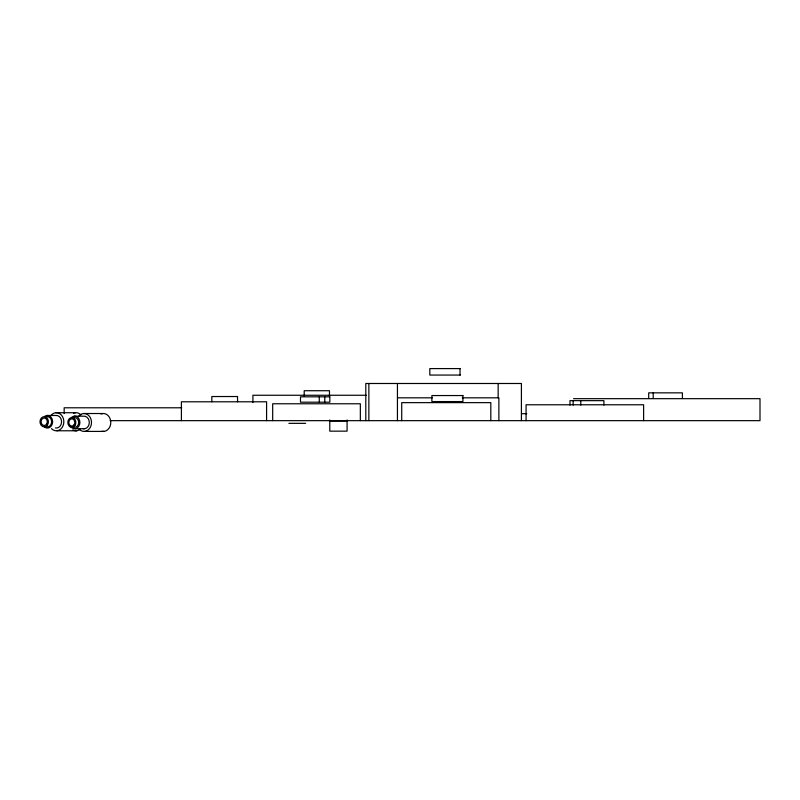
<?xml version="1.0" encoding="UTF-8"?>
<svg xmlns="http://www.w3.org/2000/svg" width="800" height="800" viewBox="0 0 800 800"><rect width="100%" height="100%" fill="white"/><g stroke="black" fill="none" stroke-linecap="round" stroke-linejoin="round"><path stroke-width="1.2" d="M460.34 368.59L429.82 368.59L429.82 375.06L460.34 375.06M366.34 395.26L252.91 395.26L252.91 402.52M397.44 397.82L432.26 397.82M462.23 397.82L498.88 397.82L498.88 420.66M573.55 398.67L760 398.67L760 420.66L110.13 420.66M181.72 407.79L64.16 407.79L64.16 413.64M55.77 412.73L75.46 412.73M83.5 413.52L102.79 413.52M521.65 413.7L526.75 413.7M46.98 415.47L55.95 415.47A6.31 5.22 -90 0 1 61.57 422.08A6.31 5.22 -90 0 1 55.41 427.96M74.26 416.18L83.67 416.18A6.31 5.22 -90 0 1 89.29 422.79A6.31 5.22 -90 0 1 83.14 428.67M329.49 421.08L347.37 421.08M288.88 423.35L305.62 423.35M75.08 428.75L84.5 428.75M56.95 430.78L76.64 430.78M84.67 431.41L103.96 431.41M682.41 398.32L682.41 392.85L648.7 392.85L648.7 398.32M653.2 392.85L653.2 398.32M643.62 420.66L643.62 404.77L526.08 404.77L526.08 420.66M603.9 405.15L603.9 400.65L569.98 400.65L569.98 405.15M580.78 400.65L580.78 405.15M573.14 400.65L573.14 405.15M521.41 420.66L521.41 383.49L365.8 383.49L365.8 420.66M498.16 383.49L498.16 397.82M490.81 420.66L490.81 402.64L401.72 402.64L401.72 420.66M460.03 368.59L460.03 375.06M397.44 383.49L397.44 420.66M368.86 383.49L368.86 420.66M360.34 420.66L360.34 403.77L272.68 403.77L272.68 420.66M347.08 419.95L347.08 431.15L329.78 431.15L329.78 419.95M329.47 395.97L329.47 390.72L304.2 390.72L304.2 395.97M324.77 396.82L324.77 402.19M319.28 396.82L319.28 402.19M266.59 420.66L266.59 401.79L181.4 401.79L181.4 420.66M237.54 401.79L237.54 396.53L211.82 396.53L211.82 401.79M100.9 414.01A8.97 7.42 -90 0 1 110.77 421.76A8.97 7.42 -90 0 1 102.03 431.28M44.44 416.56A6.31 5.22 -90 0 1 51.42 417.74A6.31 5.22 -90 0 1 51.05 426.25A6.31 5.22 -90 0 1 44.01 426.55M45.99 416.95A5.1 4.22 -90 0 1 51.6 421.35A5.1 4.22 -90 0 1 46.63 426.77M71.71 417.27A6.31 5.22 -90 0 1 78.97 418.89A6.31 5.22 -90 0 1 77.62 427.66A6.31 5.22 -90 0 1 70.37 426.04M50.66 415.88A9.05 7.48 -90 0 1 61.22 414.87A9.05 7.48 -90 0 1 62.05 427.63A9.05 7.48 -90 0 1 51.5 428.64M73.33 417.89A4.85 4.01 -90 0 1 78.68 422.72A4.85 4.01 -90 0 1 72.94 426.85M73.55 413.23A9.05 7.48 -90 0 1 80.91 414.87M80.29 429.21A9.05 7.48 -90 0 1 72.83 429.93M78.44 416.64A8.97 7.42 -90 0 1 88.9 415.64A8.97 7.42 -90 0 1 89.73 428.29A8.97 7.42 -90 0 1 79.27 429.29M462.91 395.55L431.89 395.55L431.89 401.58L462.91 401.58L462.91 395.55M329.83 396.82L300.48 396.82L300.48 402.19L329.83 402.19L329.83 396.82M47.41 425.07A5.1 4.22 -90 0 0 44.97 416.74A5.1 4.22 -90 0 0 40.23 423.46A5.1 4.22 -90 0 0 47.41 425.07M46.55 424.17A3.72 3.08 -90 0 0 44.77 418.1A3.72 3.08 -90 0 0 41.31 423A3.72 3.08 -90 0 0 46.55 424.17M74.1 424.8A3.6 2.98 -90 0 0 72.37 418.92A3.6 2.98 -90 0 0 69.02 423.67A3.6 2.98 -90 0 0 74.1 424.8M74.89 425.62A4.85 4.01 -90 0 0 72.56 417.69A4.85 4.01 -90 0 0 68.05 424.09A4.85 4.01 -90 0 0 74.89 425.62"/></g></svg>
